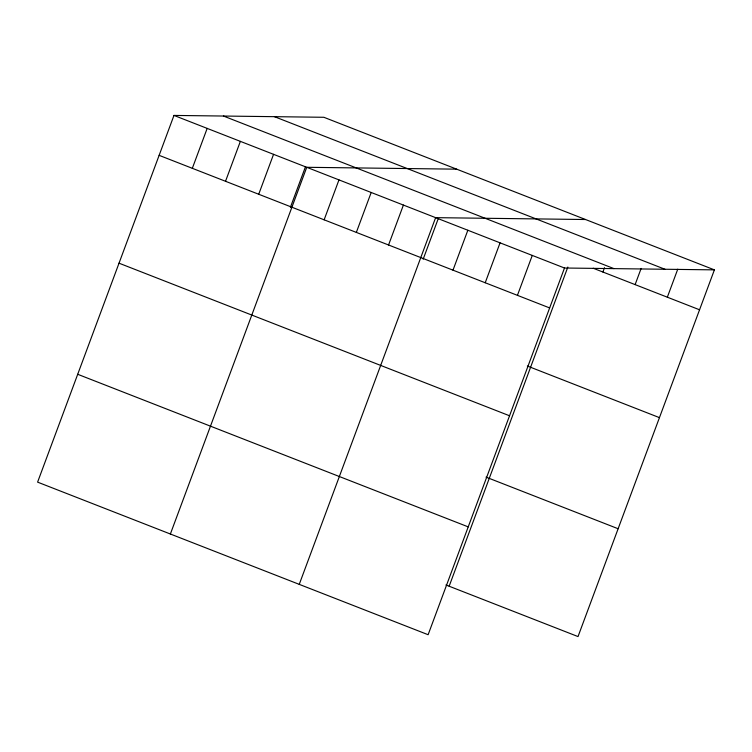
<?xml version="1.0" encoding="UTF-8"?>
<svg xmlns="http://www.w3.org/2000/svg" width="752" height="752" viewBox="0 0 752 752"><rect width="100%" height="100%" fill="white"/><g stroke="black" fill="none" stroke-linecap="round" stroke-linejoin="round"><path stroke-width="1.13" d="M714.4 269.865L323.877 117.284L173.975 115.423L37.6 482.135L428.123 634.716L564.498 268.013L714.4 269.865L578.025 636.577L445.927 584.962M192.324 168.316L207.176 128.395M225.525 181.279L240.367 141.367M258.716 194.251L273.559 154.329M290.404 207.308L305.387 167M170.375 534.014L306.75 167.301L456.661 169.162M324.131 219.81L338.973 179.888M356.345 232.396L371.187 192.484M388.558 244.992L403.41 205.07M299.249 584.37L435.624 217.657L585.526 219.518M423.179 259.186L438.162 218.879M452.995 270.165L467.847 230.244M485.219 282.752L500.061 242.84M517.432 295.339L532.275 255.426M449.151 586.222L567.845 267.054M602.897 272.017L604.505 267.703M635.12 284.613L641.136 268.426M667.334 297.2L677.768 269.15M274.414 116.663L664.928 269.254M223.447 116.034L613.961 268.624M593.234 268.248L699.557 309.786M173.975 115.423L564.498 268.013M159.133 155.344L549.656 307.935M527.359 366.017L659.448 417.633M119.023 263.181L509.546 415.771M486.036 477.125L618.125 528.741M77.71 374.289L468.223 526.879"/></g></svg>
